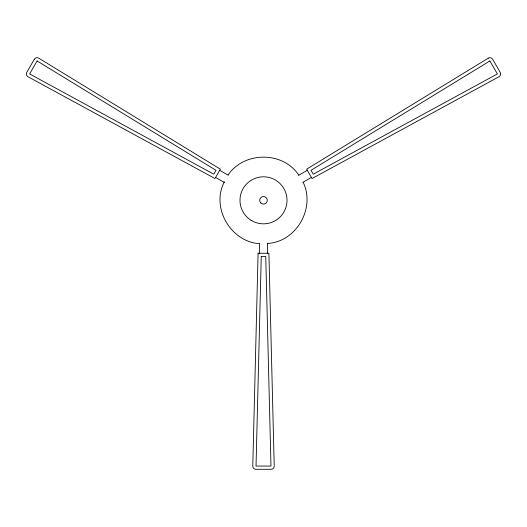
<?xml version="1.0" encoding="UTF-8"?>
<svg xmlns="http://www.w3.org/2000/svg" width="527" height="527" viewBox="0 0 527 527"><rect width="100%" height="100%" fill="white"/><g stroke="black" fill="none" stroke-linecap="round" stroke-linejoin="round"><path stroke-width="0.79" d="M224.416 181.756C210.807 207.216 230.253 241.287 258.843 243.639M228.31 174.621C244.508 151.302 283.052 151.183 298.697 175.063M298.598 175.313L307.287 170.3M302.709 182.421L311.391 177.408M267.775 243.428C296.273 241.821 315.442 208.382 303.348 182.691M219.713 170.3L228.402 175.313M215.609 177.408L224.291 182.421M267.604 243.217L267.604 253.25M259.396 243.217L259.396 253.25M258.098 253.25L252.776 466.059A3.162 3.162 0 0 0 255.938 469.3L271.062 469.3A3.162 3.162 0 0 0 274.224 466.059L268.902 253.25L258.098 253.25M261.26 256.491L256.023 466.059L270.977 466.059L265.74 256.491L261.26 256.491M34.334 59.281L26.772 72.377A3.162 3.162 0 0 0 27.997 76.731L214.957 178.528L220.358 169.174L38.721 58.161A3.162 3.162 0 0 0 34.334 59.281M37.101 60.967L29.617 73.925L213.731 174.173L215.971 170.293L37.101 60.967M488.279 58.161L306.642 169.174L312.043 178.528L499.003 76.731A3.162 3.162 0 0 0 500.228 72.377L492.666 59.281A3.162 3.162 0 0 0 488.279 58.161M489.899 60.967L311.029 170.293L313.269 174.173L497.383 73.925L489.899 60.967M260.825 202.994A3.781 3.781 0 0 0 267.149 201.294A3.781 3.781 0 0 0 262.518 196.663A3.781 3.781 0 0 0 260.825 202.994M251.741 220.688A23.517 23.517 0 0 0 287.017 200.319A23.517 23.517 0 0 0 251.741 179.951A23.517 23.517 0 0 0 251.741 220.688"/></g></svg>
